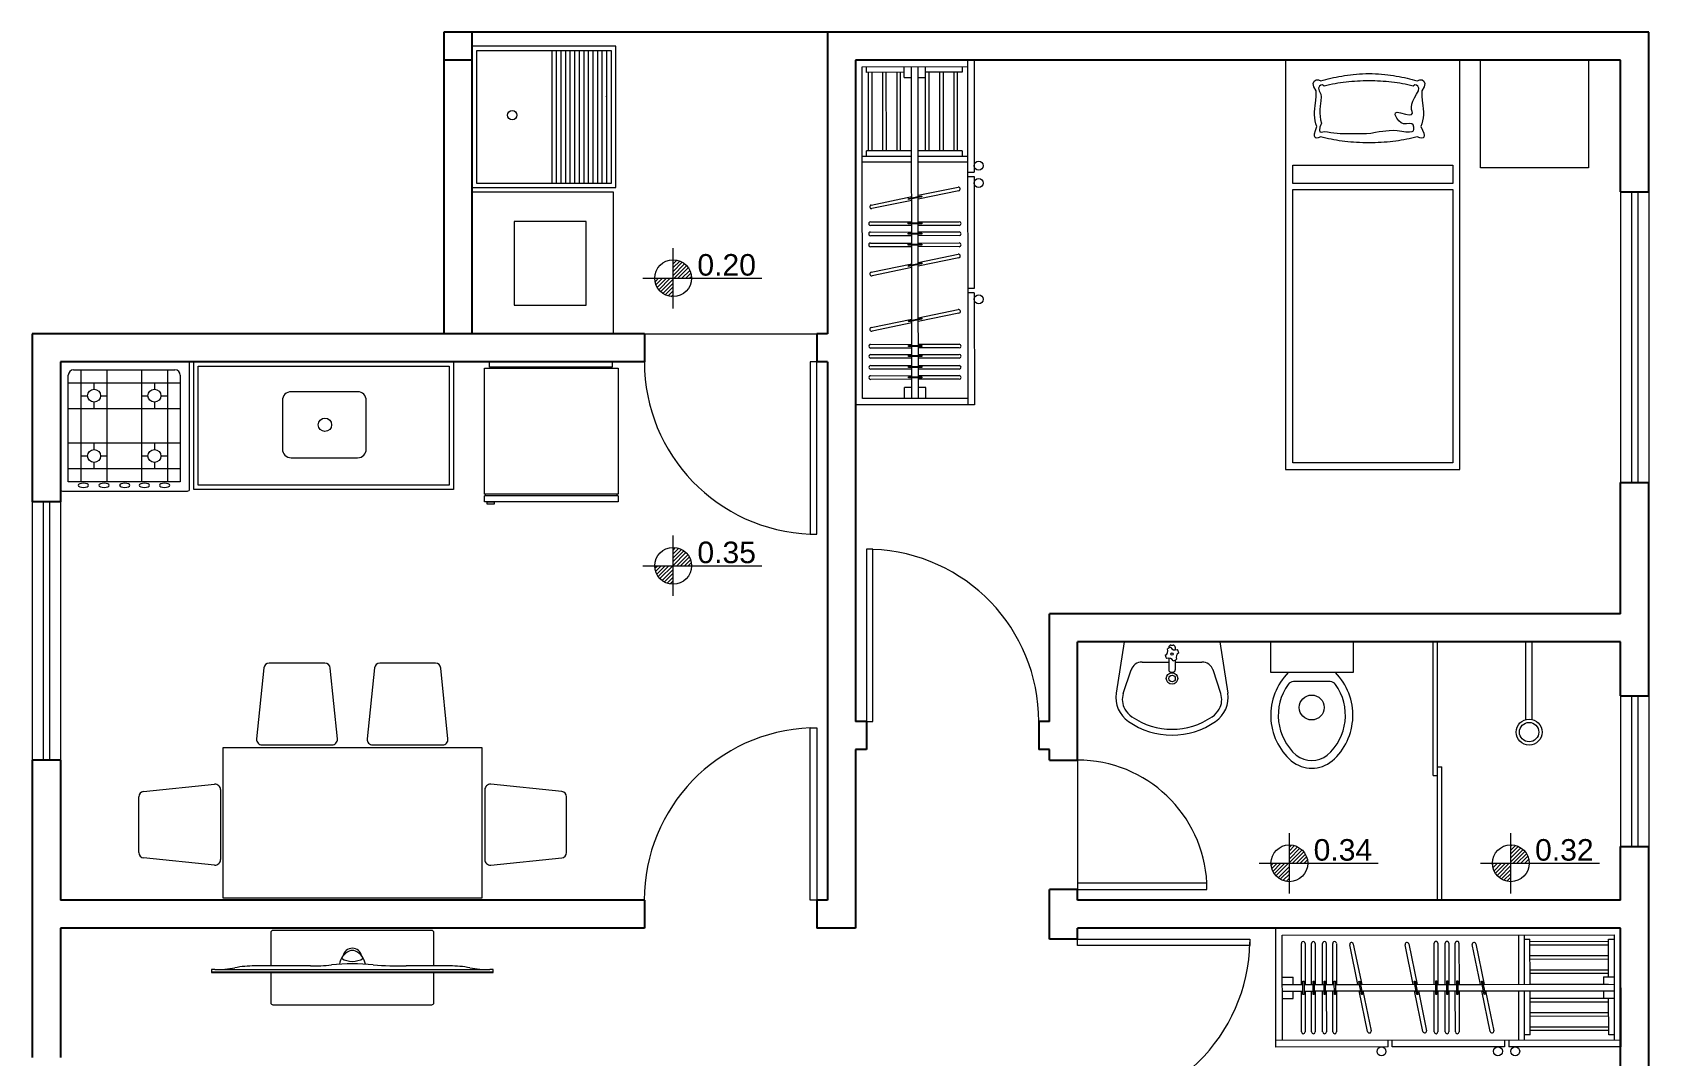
# Model space of a CAD drawing. Header units: centimetres. Extents: x -13202 to -12452, y 4339 to 5301.
# Drawn here: x -13202 to -12452, y 4826 to 5301 of the extents above; entities that cross this region are included whole.
import ezdxf
from ezdxf.enums import TextEntityAlignment as Align

# ---------------------------------------------------------------- set-up
doc = ezdxf.new("R2010")
doc.units = ezdxf.units.CM
for name, color, linetype, lineweight in [('Cotas', 7, 'Continuous', 9), ('Janela', 92, 'Continuous', 15), ('Objetos', 34, 'Continuous', 13), ('Paredes', 154, 'Continuous', 25), ('Piso', 253, 'Continuous', 9), ('Porta', 30, 'Continuous', 15), ('Símbolos', 1, 'Continuous', 13)]:
    doc.layers.add(name, color=color, linetype=linetype, lineweight=lineweight)
doc.styles.get("Standard").update_dxf_attribs({"font": 'arial.ttf'})

# ---------------------------------------------------------------- blocks, each defined once
blk = doc.blocks.new('pia_banheiro')
at = {"layer": 'Objetos'}
for p, q in [((-0.2224, 0), (-0.2586, -0.2386)), ((-0.2224, 0), (0.2224, 0)), ((0.2224, 0), (0.2586, -0.2386)), ((-0.015, -0.025), (-0.015, -0.0289)), ((-0.005, -0.015), (0.005, -0.015)), ((0.015, -0.025), (0.015, -0.0378)), ((-0.2263, -0.2395), (-0.1903, -0.1308)), ((-0.139, -0.0938), (-0.015, -0.0938)), ((-0.015, -0.0761), (-0.015, -0.1302)), ((-0.005, -0.1402), (0.005, -0.1402)), ((0.015, -0.085), (0.015, -0.1302)), ((0.015, -0.0938), (0.139, -0.0938)), ((0.2263, -0.2395), (0.1903, -0.1308))]:
    blk.add_line(p, q, dxfattribs=at)
for centre, radius in [((0, -0.057), 0.00545), ((0, -0.17), 0.0265), ((0, -0.17), 0.0152)]:
    blk.add_circle(centre, radius, dxfattribs=at)
for centre, radius, start, end in [((-0.0417, -0.0425), 0.0226, 297.46593, 24.24648), ((0, -0.057), 0.0318, 190.08583, 221.62658), ((0, -0.057), 0.0318, 100.08583, 131.62658), ((-0.005, -0.025), 0.01, 90, 180), ((0.0145, -0.0152), 0.0226, 207.46593, 294.24648), ((0.005, -0.025), 0.01, 0, 90), ((0.0417, -0.0715), 0.0226, 117.46593, 204.24648), ((0, -0.057), 0.0318, 10.08583, 41.62658), ((-0.139, -0.1478), 0.054, 90, 161.69005), ((-0.0145, -0.0987), 0.0226, 27.46593, 114.24648), ((-0.005, -0.1302), 0.01, 180, 270), ((0.005, -0.1302), 0.01, 270, 0), ((0, -0.057), 0.0318, 280.08583, 311.62658), ((0.139, -0.1478), 0.054, 18.30995, 90), ((-0.1252, -0.2589), 0.135, 171.35854, 235.18128), ((-0.1408, -0.2678), 0.09, 161.69005, 209.64782), ((0.1252, -0.2589), 0.135, 304.81872, 8.64146), ((0.1408, -0.2678), 0.09, 330.35218, 18.30995), ((-0.1252, -0.2589), 0.108, 209.64782, 235.18128), ((0, -0.0789), 0.3542, 235.18128, 304.81872), ((0, -0.0789), 0.3272, 235.18128, 304.81872), ((0.1252, -0.2589), 0.108, 304.81872, 330.35218)]:
    blk.add_arc(centre, radius, start, end, dxfattribs=at)
blk = doc.blocks.new('vaso_sanitário')
at = {"layer": 'Objetos'}
for p, q in [((-0.1915, -0.1429), (-0.1915, 0)), ((-0.1915, 0), (0.1915, 0)), ((0.1915, 0), (0.1915, -0.1429)), ((0.1915, -0.1429), (-0.1915, -0.1429))]:
    blk.add_line(p, q, dxfattribs=at)
at = {"layer": 'Objetos', "ltscale": 0.5}
blk.add_line((0.0847, -0.1849), (-0.0861, -0.1849), dxfattribs=at)
blk.add_circle((-0.0009, -0.3049), 0.0578, dxfattribs=at)
for centre, radius, start, end in [((0.0907, -0.3409), 0.2821, 135.41479, 228.63081), ((-0.0921, -0.3409), 0.2821, 311.36919, 44.58521), ((0.0907, -0.3409), 0.2471, 144.51024, 228.63081), ((-0.0861, -0.2149), 0.03, 90, 144.51024), ((-0.0921, -0.3409), 0.2471, 311.36919, 35.48976), ((0.0847, -0.2149), 0.03, 35.48976, 90), ((-0.0007, -0.4366), 0.15, 230.68274, 309.31726), ((-0.0007, -0.4364), 0.1151, 231.34866, 308.65134)]:
    blk.add_arc(centre, radius, start, end, dxfattribs=at)
blk = doc.blocks.new('chuverio')
at = {"layer": 'Objetos', "ltscale": 0.5}
for p, q in [((-0.015, -0.3611), (-0.015, 0)), ((0.015, -0.361), (0.015, 0))]:
    blk.add_line(p, q, dxfattribs=at)
at = {"layer": 'Objetos'}
blk.add_line((0.015, 0), (-0.015, 0), dxfattribs=at)
at = {"layer": 'Objetos', "ltscale": 0.5}
for radius in [0.06, 0.045]:
    blk.add_circle((0.0003, -0.4192), radius, dxfattribs=at)
blk = doc.blocks.new('tanque')
at = {"layer": 'Objetos'}
for p, q in [((0, 0.3282), (0, -0.3282)), ((0.6683, 0.3282), (0, 0.3282)), ((0.0212, 0.307), (0.0212, -0.307)), ((0.6471, 0.307), (0.0212, 0.307)), ((0.3715, -0.307), (0.3715, 0.307)), ((0.3927, -0.307), (0.3927, 0.307)), ((0.4139, -0.307), (0.4139, 0.307)), ((0.4351, -0.307), (0.4351, 0.307)), ((0.4563, -0.307), (0.4563, 0.307)), ((0.4775, -0.307), (0.4775, 0.307)), ((0.4987, -0.307), (0.4987, 0.307)), ((0.5199, -0.307), (0.5199, 0.307)), ((0.5411, -0.307), (0.5411, 0.307)), ((0.5623, -0.307), (0.5623, 0.307)), ((0.5835, -0.307), (0.5835, 0.307)), ((0.6047, -0.307), (0.6047, 0.307)), ((0.6259, -0.307), (0.6259, 0.307)), ((0.6471, -0.307), (0.6471, 0.307)), ((0.6683, -0.3282), (0.6683, 0.3282)), ((0.625, 0.0929), (0.625, 0.0965)), ((0, -0.3282), (0.6683, -0.3282)), ((0.0212, -0.307), (0.6471, -0.307))]:
    blk.add_line(p, q, dxfattribs=at)
blk.add_circle((0.1868, 0.0083), 0.0214, dxfattribs=at)
blk = doc.blocks.new('máquina_lavar')
at = {"layer": 'Objetos'}
for p, q in [((0, -0.3294), (0, 0.3294)), ((0, 0.3294), (0.6554, 0.3294)), ((0.6554, 0.3294), (0.6554, -0.3294)), ((0.1962, 0.1918), (0.1962, -0.196)), ((0.5301, 0.1918), (0.1962, 0.1918)), ((0.5301, -0.196), (0.5301, 0.1918)), ((0.1962, -0.196), (0.5301, -0.196)), ((0.6554, -0.3294), (0, -0.3294))]:
    blk.add_line(p, q, dxfattribs=at)
blk = doc.blocks.new('geladeira')
at = {"layer": 'Objetos'}
for p, q in [((-0.2839, -0.0251), (-0.2839, 0)), ((-0.2839, 0), (0.2839, 0)), ((0.2839, 0), (0.2839, -0.0251)), ((-0.3079, -0.6145), (-0.3079, -0.0296)), ((-0.3079, -0.0296), (0.3121, -0.0296)), ((0.2839, -0.0251), (-0.2839, -0.0251)), ((0.3121, -0.0296), (0.3121, -0.6145)), ((0.3121, -0.6145), (-0.3079, -0.6145)), ((-0.3079, -0.6496), (-0.3079, -0.622)), ((0.3121, -0.622), (-0.3079, -0.622)), ((0.3121, -0.6496), (-0.3079, -0.6496)), ((-0.3034, -0.622), (-0.3034, -0.6145)), ((-0.2975, -0.6518), (-0.2975, -0.6598)), ((-0.2617, -0.6518), (-0.2975, -0.6518)), ((-0.2975, -0.6598), (-0.2617, -0.6598)), ((-0.2617, -0.6598), (-0.2617, -0.6518)), ((0.3075, -0.622), (0.3075, -0.6145)), ((0.3121, -0.622), (0.3121, -0.6496))]:
    blk.add_line(p, q, dxfattribs=at)
blk = doc.blocks.new('mesa_cozinha')
at = {"layer": 'Objetos'}
for p, q in [((-0.4105, 1.0687), (-0.4442, 0.7393)), ((-0.1275, 1.0911), (-0.3856, 1.0913)), ((-0.0695, 0.739), (-0.1026, 1.0684)), ((0.1025, 1.0687), (0.0688, 0.7393)), ((0.3855, 1.0911), (0.1274, 1.0913)), ((0.4436, 0.739), (0.4104, 1.0684)), ((-0.6, 0), (-0.6, 0.7)), ((-0.6, 0.7), (0.6, 0.7)), ((-0.4194, 0.7119), (-0.0944, 0.7116)), ((0.0937, 0.7119), (0.4186, 0.7116)), ((0.6, 0.7), (0.6, 0)), ((-0.9688, 0.4947), (-0.6394, 0.5285)), ((0.9718, 0.4947), (0.6423, 0.5285)), ((-0.9912, 0.2117), (-0.9914, 0.4698)), ((-0.612, 0.5036), (-0.6117, 0.1786)), ((0.6149, 0.5036), (0.6146, 0.1786)), ((0.9941, 0.2117), (0.9943, 0.4698)), ((-0.6391, 0.1537), (-0.9685, 0.1868)), ((0.642, 0.1537), (0.9715, 0.1868)), ((0.6, 0), (-0.6, 0))]:
    blk.add_line(p, q, dxfattribs=at)
for centre, start, end in [((-0.3856, 1.0663), 89.95, 174.48405), ((-0.1275, 1.0661), 5.41595, 89.95), ((0.1274, 1.0663), 89.95, 174.48405), ((0.3855, 1.0661), 5.41595, 89.95), ((-0.4193, 0.7369), 174.48405, 269.95), ((-0.0944, 0.7366), 269.95, 5.41595), ((0.0937, 0.7369), 174.48405, 269.95), ((0.4187, 0.7366), 269.95, 5.41595), ((-0.637, 0.5036), 0.05, 95.51595), ((0.6399, 0.5036), 84.48405, 179.95), ((-0.9664, 0.4698), 95.51595, 180.05), ((0.9693, 0.4698), 359.95, 84.48405), ((-0.9662, 0.2117), 180.05, 264.58405), ((-0.6367, 0.1786), 264.58405, 0.05), ((0.6396, 0.1786), 179.95, 275.41595), ((0.9691, 0.2117), 275.41595, 359.95)]:
    blk.add_arc(centre, 0.025, start, end, dxfattribs=at)
blk = doc.blocks.new('fogão')
at = {"layer": 'Objetos'}
for p, q in [((0.29, 0), (-0.29, 0)), ((-0.3, -0.01), (-0.3, -0.59)), ((-0.2633, -0.5572), (-0.2633, -0.0622)), ((-0.2383, -0.0372), (0.2317, -0.0372)), ((-0.2033, -0.5572), (-0.2033, -0.0372)), ((-0.0833, -0.5572), (-0.0833, -0.0372)), ((0.0767, -0.0372), (0.0767, -0.5572)), ((0.1967, -0.0372), (0.1967, -0.5572)), ((0.2567, -0.0622), (0.2567, -0.5572)), ((0.3, -0.59), (0.3, -0.01)), ((-0.2633, -0.0972), (0.2567, -0.0972)), ((-0.1433, -0.1272), (-0.1433, -0.0972)), ((0.1367, -0.0972), (0.1367, -0.1272)), ((-0.2633, -0.2172), (0.2567, -0.2172)), ((-0.2033, -0.1572), (-0.1733, -0.1572)), ((-0.1433, -0.2172), (-0.1433, -0.1872)), ((-0.1133, -0.1572), (-0.0833, -0.1572)), ((0.0767, -0.1572), (0.1067, -0.1572)), ((0.1367, -0.1872), (0.1367, -0.2172)), ((0.1667, -0.1572), (0.1967, -0.1572)), ((0.2567, -0.3772), (-0.2633, -0.3772)), ((-0.1733, -0.4372), (-0.2033, -0.4372)), ((-0.1433, -0.4072), (-0.1433, -0.3772)), ((-0.0833, -0.4372), (-0.1133, -0.4372)), ((0.1067, -0.4372), (0.0767, -0.4372)), ((0.1367, -0.3772), (0.1367, -0.4072)), ((0.1967, -0.4372), (0.1667, -0.4372)), ((0.2567, -0.4972), (-0.2633, -0.4972)), ((-0.1433, -0.4972), (-0.1433, -0.4672)), ((0.1367, -0.4672), (0.1367, -0.4972)), ((-0.29, -0.6), (0.29, -0.6)), ((0.2567, -0.5572), (-0.2633, -0.5572))]:
    blk.add_line(p, q, dxfattribs=at)
for centre in [(-0.1433, -0.1572), (0.1367, -0.1572), (-0.1433, -0.4372), (0.1367, -0.4372)]:
    blk.add_circle(centre, 0.03, dxfattribs=at)
for centre, radius, start, end in [((-0.29, -0.01), 0.01, 90, 180), ((0.29, -0.01), 0.01, 0, 90), ((-0.2383, -0.0622), 0.025, 90, 180), ((0.2317, -0.0622), 0.025, 0, 90), ((-0.29, -0.59), 0.01, 180, 270), ((0.29, -0.59), 0.01, 270, 0)]:
    blk.add_arc(centre, radius, start, end, dxfattribs=at)
at = {"layer": 'Objetos', "extrusion": (0, 0, -1)}
for centre in [(-0.193, -0.5731), (-0.097, -0.5731), (-0.001, -0.5731), (0.0902, -0.5731), (0.1839, -0.5731)]:
    blk.add_ellipse(centre, major_axis=(-0.024, 0), ratio=0.400522, dxfattribs=at)
blk = doc.blocks.new('pia_cozinha')
at = {"layer": 'Objetos'}
for p, q in [((-0.6024, -0.593), (-0.6024, 0)), ((-0.6024, 0), (0.6024, 0)), ((0.6024, 0), (0.6024, -0.593)), ((-0.5824, -0.573), (-0.5824, -0.0202)), ((-0.5824, -0.0202), (0.5824, -0.0202)), ((0.5824, -0.0202), (0.5824, -0.573)), ((0.1572, -0.1391), (-0.1517, -0.1391)), ((-0.1917, -0.1791), (-0.1917, -0.4055)), ((0.1972, -0.4055), (0.1972, -0.1791)), ((-0.1517, -0.4455), (0.1572, -0.4455)), ((0.6024, -0.593), (-0.6024, -0.593)), ((0.5824, -0.573), (-0.5824, -0.573))]:
    blk.add_line(p, q, dxfattribs=at)
blk.add_circle((0.0055, -0.2923), 0.031, dxfattribs=at)
for centre, start, end in [((-0.1517, -0.1791), 90, 180), ((0.1572, -0.1791), 0, 90), ((-0.1517, -0.4055), 180, 270), ((0.1572, -0.4055), 270, 0)]:
    blk.add_arc(centre, 0.04, start, end, dxfattribs=at)
blk = doc.blocks.new('cama_solteiro')
at = {"layer": 'Objetos'}
for p, q in [((0.4045, 0), (-0.4045, 0)), ((-0.4045, 0), (-0.4045, -1.9)), ((0.4045, -1.9), (0.4045, 0)), ((0.5007, 0), (1.0007, 0)), ((0.5007, -0.5), (0.5007, 0)), ((1.0007, 0), (1.0007, -0.5)), ((-0.157, -0.0755), (-0.144, -0.0733)), ((-0.144, -0.0733), (-0.1309, -0.0712)), ((-0.1309, -0.0712), (-0.1175, -0.0693)), ((-0.1175, -0.0693), (-0.1039, -0.0676)), ((-0.1039, -0.0676), (-0.0901, -0.066)), ((-0.0901, -0.066), (-0.076, -0.0646)), ((-0.076, -0.0646), (-0.0617, -0.0633)), ((-0.0617, -0.0633), (-0.0472, -0.0623)), ((-0.0472, -0.0623), (-0.0324, -0.0613)), ((-0.0324, -0.0613), (-0.0174, -0.0606)), ((-0.0174, -0.0606), (-0.0024, -0.0613)), ((-0.0024, -0.0613), (0.0125, -0.0623)), ((0.0125, -0.0623), (0.0271, -0.0633)), ((0.0271, -0.0633), (0.0414, -0.0646)), ((0.0414, -0.0646), (0.0556, -0.066)), ((0.0556, -0.066), (0.0694, -0.0676)), ((0.0694, -0.0676), (0.083, -0.0693)), ((0.083, -0.0693), (0.0964, -0.0712)), ((0.0964, -0.0712), (0.1095, -0.0733)), ((0.1095, -0.0733), (0.1224, -0.0755)), ((-0.2764, -0.1075), (-0.2711, -0.0962)), ((-0.2736, -0.1225), (-0.2764, -0.1075)), ((-0.263, -0.1412), (-0.2736, -0.1225)), ((-0.2711, -0.0962), (-0.2618, -0.0902)), ((-0.2619, -0.1518), (-0.263, -0.1412)), ((-0.2618, -0.0902), (-0.2517, -0.0899)), ((-0.2517, -0.0899), (-0.2411, -0.0956)), ((-0.2474, -0.12), (-0.2512, -0.1295)), ((-0.2512, -0.1295), (-0.249, -0.142)), ((-0.249, -0.142), (-0.2411, -0.1574)), ((-0.2403, -0.1148), (-0.2474, -0.12)), ((-0.2411, -0.0956), (-0.2298, -0.0923)), ((-0.2328, -0.1145), (-0.2403, -0.1148)), ((-0.2249, -0.1193), (-0.2328, -0.1145)), ((-0.2298, -0.0923), (-0.2182, -0.0891)), ((-0.2124, -0.1164), (-0.2249, -0.1193)), ((-0.2182, -0.0891), (-0.2064, -0.086)), ((-0.1999, -0.1136), (-0.2124, -0.1164)), ((-0.2064, -0.086), (-0.1944, -0.0832)), ((-0.1874, -0.1111), (-0.1999, -0.1136)), ((-0.1944, -0.0832), (-0.1821, -0.0805)), ((-0.1747, -0.1088), (-0.1874, -0.1111)), ((-0.1821, -0.0805), (-0.1696, -0.0779)), ((-0.162, -0.1066), (-0.1747, -0.1088)), ((-0.1696, -0.0779), (-0.157, -0.0755)), ((-0.1493, -0.1047), (-0.162, -0.1066)), ((-0.1364, -0.1029), (-0.1493, -0.1047)), ((-0.1235, -0.1014), (-0.1364, -0.1029)), ((-0.1105, -0.1), (-0.1235, -0.1014)), ((-0.0975, -0.0988), (-0.1105, -0.1)), ((-0.0843, -0.0978), (-0.0975, -0.0988)), ((-0.0711, -0.097), (-0.0843, -0.0978)), ((-0.0578, -0.0964), (-0.0711, -0.097)), ((-0.0445, -0.0959), (-0.0578, -0.0964)), ((-0.031, -0.0957), (-0.0445, -0.0959)), ((-0.0174, -0.0956), (-0.031, -0.0957)), ((-0.004, -0.0957), (-0.0174, -0.0956)), ((0.0093, -0.0959), (-0.004, -0.0957)), ((0.0226, -0.0964), (0.0093, -0.0959)), ((0.0357, -0.097), (0.0226, -0.0964)), ((0.0488, -0.0978), (0.0357, -0.097)), ((0.0618, -0.0988), (0.0488, -0.0978)), ((0.0748, -0.1), (0.0618, -0.0988)), ((0.0876, -0.1014), (0.0748, -0.1)), ((0.1004, -0.1029), (0.0876, -0.1014)), ((0.113, -0.1047), (0.1004, -0.1029)), ((0.1256, -0.1066), (0.113, -0.1047)), ((0.1224, -0.0755), (0.135, -0.0779)), ((0.1382, -0.1088), (0.1256, -0.1066)), ((0.135, -0.0779), (0.1474, -0.0805)), ((0.1506, -0.1111), (0.1382, -0.1088)), ((0.1474, -0.0805), (0.1595, -0.0832)), ((0.163, -0.1136), (0.1506, -0.1111)), ((0.1595, -0.0832), (0.1714, -0.086)), ((0.1753, -0.1164), (0.163, -0.1136)), ((0.1714, -0.086), (0.1831, -0.0891)), ((0.1875, -0.1193), (0.1753, -0.1164)), ((0.1831, -0.0891), (0.1945, -0.0923)), ((0.1955, -0.1145), (0.1875, -0.1193)), ((0.1945, -0.0923), (0.2056, -0.0956)), ((0.2032, -0.1148), (0.1955, -0.1145)), ((0.21, -0.12), (0.2032, -0.1148)), ((0.2037, -0.1574), (0.2119, -0.142)), ((0.2056, -0.0956), (0.218, -0.0899)), ((0.2139, -0.1295), (0.21, -0.12)), ((0.2119, -0.142), (0.2139, -0.1295)), ((0.218, -0.0899), (0.2288, -0.0902)), ((0.2275, -0.1412), (0.2271, -0.1518)), ((0.2385, -0.1225), (0.2275, -0.1412)), ((0.2288, -0.0902), (0.2375, -0.0962)), ((0.2375, -0.0962), (0.2418, -0.1075)), ((0.2418, -0.1075), (0.2385, -0.1225)), ((-0.2702, -0.2393), (-0.2693, -0.2248)), ((-0.2693, -0.2248), (-0.2674, -0.2099)), ((-0.2674, -0.2099), (-0.2642, -0.186)), ((-0.2642, -0.186), (-0.2624, -0.1667)), ((-0.2624, -0.1667), (-0.2619, -0.1518)), ((-0.2436, -0.2124), (-0.2455, -0.2291)), ((-0.2405, -0.1876), (-0.2436, -0.2124)), ((-0.2411, -0.1574), (-0.2397, -0.1693)), ((-0.2397, -0.1693), (-0.2405, -0.1876)), ((0.1798, -0.2168), (0.1821, -0.2042)), ((0.1799, -0.2279), (0.1798, -0.2168)), ((0.1821, -0.2042), (0.1868, -0.1901)), ((0.1868, -0.1901), (0.194, -0.1745)), ((0.194, -0.1745), (0.2037, -0.1574)), ((0.2271, -0.1518), (0.2279, -0.1667)), ((0.2279, -0.1667), (0.2299, -0.186)), ((0.2299, -0.186), (0.2331, -0.2099)), ((0.2331, -0.2099), (0.2347, -0.2248)), ((0.2347, -0.2248), (0.2354, -0.2393)), ((-0.2701, -0.2536), (-0.2702, -0.2393)), ((-0.2689, -0.2676), (-0.2701, -0.2536)), ((-0.2668, -0.2813), (-0.2689, -0.2676)), ((-0.2635, -0.2948), (-0.2668, -0.2813)), ((-0.2592, -0.308), (-0.2635, -0.2948)), ((-0.2455, -0.2291), (-0.2458, -0.2453)), ((-0.2458, -0.2453), (-0.2446, -0.261)), ((-0.2374, -0.2912), (-0.245, -0.3104)), ((-0.2446, -0.261), (-0.2418, -0.2763)), ((-0.2418, -0.2763), (-0.2374, -0.2912)), ((0.1046, -0.2537), (0.1052, -0.2445)), ((0.1113, -0.2687), (0.1046, -0.2537)), ((0.1052, -0.2445), (0.1133, -0.2411)), ((0.1206, -0.281), (0.1113, -0.2687)), ((0.1133, -0.2411), (0.1288, -0.2437)), ((0.1313, -0.2897), (0.1206, -0.281)), ((0.1288, -0.2437), (0.1519, -0.25)), ((0.1435, -0.2945), (0.1313, -0.2897)), ((0.1572, -0.2956), (0.1435, -0.2945)), ((0.1519, -0.25), (0.1689, -0.2524)), ((0.1725, -0.293), (0.1572, -0.2956)), ((0.1689, -0.2524), (0.1797, -0.2511)), ((0.1821, -0.2942), (0.1725, -0.293)), ((0.1797, -0.2511), (0.1842, -0.2461)), ((0.1825, -0.2374), (0.1799, -0.2279)), ((0.1883, -0.3002), (0.1821, -0.2942)), ((0.1842, -0.2461), (0.1825, -0.2374)), ((0.228, -0.2948), (0.2237, -0.308)), ((0.2314, -0.2813), (0.228, -0.2948)), ((0.2337, -0.2676), (0.2314, -0.2813)), ((0.235, -0.2536), (0.2337, -0.2676)), ((0.2354, -0.2393), (0.235, -0.2536)), ((-0.2703, -0.3516), (-0.2697, -0.3409)), ((-0.2677, -0.3583), (-0.2703, -0.3516)), ((-0.2697, -0.3409), (-0.266, -0.3264)), ((-0.262, -0.3612), (-0.2677, -0.3583)), ((-0.266, -0.3264), (-0.2592, -0.308)), ((-0.2532, -0.3603), (-0.262, -0.3612)), ((-0.2592, -0.308), (-0.2592, -0.308)), ((-0.2411, -0.3555), (-0.2532, -0.3603)), ((-0.245, -0.3104), (-0.2476, -0.3238)), ((-0.2476, -0.3238), (-0.2452, -0.3315)), ((-0.2452, -0.3315), (-0.2376, -0.3335)), ((-0.2294, -0.3586), (-0.2411, -0.3555)), ((-0.2376, -0.3335), (-0.2249, -0.3299)), ((-0.2174, -0.3615), (-0.2294, -0.3586)), ((-0.2249, -0.3299), (-0.2097, -0.3328)), ((-0.2053, -0.3643), (-0.2174, -0.3615)), ((-0.2097, -0.3328), (-0.1947, -0.3351)), ((-0.193, -0.3668), (-0.2053, -0.3643)), ((-0.1947, -0.3351), (-0.1799, -0.337)), ((-0.1806, -0.3692), (-0.193, -0.3668)), ((-0.1679, -0.3714), (-0.1806, -0.3692)), ((-0.1799, -0.337), (-0.1653, -0.3384)), ((-0.1551, -0.3734), (-0.1679, -0.3714)), ((-0.1653, -0.3384), (-0.1509, -0.3394)), ((-0.1422, -0.3752), (-0.1551, -0.3734)), ((-0.1509, -0.3394), (-0.1368, -0.3399)), ((-0.1368, -0.3399), (-0.1226, -0.3401)), ((-0.1226, -0.3401), (-0.108, -0.3403)), ((-0.108, -0.3403), (-0.0932, -0.3404)), ((-0.0932, -0.3404), (-0.0781, -0.3405)), ((-0.0781, -0.3405), (-0.0626, -0.3405)), ((-0.0626, -0.3405), (-0.0468, -0.3405)), ((-0.0468, -0.3405), (-0.0289, -0.3399)), ((-0.0289, -0.3399), (-0.0089, -0.3378)), ((-0.0089, -0.3378), (0.0132, -0.3343)), ((0.0132, -0.3343), (0.0301, -0.3313)), ((0.0301, -0.3313), (0.0463, -0.329)), ((0.0463, -0.329), (0.0615, -0.3273)), ((0.0615, -0.3273), (0.0756, -0.3261)), ((0.0756, -0.3261), (0.0942, -0.3247)), ((0.0942, -0.3247), (0.1137, -0.3255)), ((0.1197, -0.3734), (0.1067, -0.3752)), ((0.1137, -0.3255), (0.1344, -0.3286)), ((0.1324, -0.3714), (0.1197, -0.3734)), ((0.1451, -0.3692), (0.1324, -0.3714)), ((0.1344, -0.3286), (0.1536, -0.3317)), ((0.1575, -0.3668), (0.1451, -0.3692)), ((0.1536, -0.3317), (0.17, -0.3322)), ((0.1698, -0.3643), (0.1575, -0.3668)), ((0.1819, -0.3615), (0.1698, -0.3643)), ((0.17, -0.3322), (0.1837, -0.3299)), ((0.1938, -0.3586), (0.1819, -0.3615)), ((0.1837, -0.3299), (0.1886, -0.3278)), ((0.1912, -0.3105), (0.1883, -0.3002)), ((0.1886, -0.3278), (0.191, -0.3214)), ((0.191, -0.3214), (0.1912, -0.3105)), ((0.2056, -0.3555), (0.1938, -0.3586)), ((0.218, -0.3603), (0.2056, -0.3555)), ((0.2274, -0.3621), (0.218, -0.3603)), ((0.2237, -0.308), (0.2315, -0.3247)), ((0.234, -0.3607), (0.2274, -0.3621)), ((0.2315, -0.3247), (0.2364, -0.3384)), ((0.2376, -0.3564), (0.234, -0.3607)), ((0.2364, -0.3384), (0.2384, -0.3489)), ((0.2384, -0.3489), (0.2376, -0.3564)), ((-0.129, -0.3768), (-0.1422, -0.3752)), ((-0.1157, -0.3783), (-0.129, -0.3768)), ((-0.1022, -0.3795), (-0.1157, -0.3783)), ((-0.0885, -0.3806), (-0.1022, -0.3795)), ((-0.0747, -0.3814), (-0.0885, -0.3806)), ((-0.0606, -0.3821), (-0.0747, -0.3814)), ((-0.0464, -0.3826), (-0.0606, -0.3821)), ((-0.032, -0.3829), (-0.0464, -0.3826)), ((-0.0174, -0.383), (-0.032, -0.3829)), ((-0.003, -0.3829), (-0.0174, -0.383)), ((0.0113, -0.3826), (-0.003, -0.3829)), ((0.0255, -0.3821), (0.0113, -0.3826)), ((0.0394, -0.3814), (0.0255, -0.3821)), ((0.0532, -0.3806), (0.0394, -0.3814)), ((0.0668, -0.3795), (0.0532, -0.3806)), ((0.0803, -0.3783), (0.0668, -0.3795)), ((0.0936, -0.3768), (0.0803, -0.3783)), ((0.1067, -0.3752), (0.0936, -0.3768)), ((-0.3714, -0.4873), (0.3714, -0.4873)), ((-0.3714, -0.5717), (-0.3714, -0.4873)), ((0.3714, -0.4873), (0.3714, -0.5717)), ((1.0007, -0.5), (0.5007, -0.5)), ((0.3714, -0.5717), (-0.3714, -0.5717)), ((-0.3714, -0.6004), (0.3714, -0.6004)), ((-0.3714, -1.8694), (-0.3714, -0.6004)), ((0.3714, -0.6004), (0.3714, -1.8694)), ((0.3714, -1.8694), (-0.3714, -1.8694)), ((-0.4045, -1.9), (0.4045, -1.9))]:
    blk.add_line(p, q, dxfattribs=at)
blk = doc.blocks.new('guarda_roupa')
at = {"layer": 'Objetos'}
for p, q in [((-0.8005, 0.5493), (-0.2805, 0.5498)), ((-0.8, -0.0007), (-0.8005, 0.5493)), ((-0.2805, 0.5198), (-0.2805, 0.5498)), ((-0.2605, 0.5498), (0.2595, 0.5502)), ((-0.2605, 0.5198), (-0.2605, 0.5498)), ((0.2595, 0.5502), (0.2595, 0.5202)), ((0.2795, 0.5502), (0.7995, 0.5507)), ((0.2795, 0.5502), (0.2795, 0.5202)), ((0.7995, 0.5507), (0.8, 0.0007)), ((-0.8005, 0.5193), (0.7995, 0.5207)), ((-0.77, 0.0293), (-0.7705, 0.5193)), ((-0.7704, 0.4937), (-0.7445, 0.4937)), ((-0.7445, 0.4937), (-0.7443, 0.3243)), ((-0.3796, 0.4729), (-0.7445, 0.4726)), ((-0.3796, 0.4568), (-0.7444, 0.4565)), ((-0.3796, 0.494), (-0.3537, 0.4941)), ((-0.3796, 0.494), (-0.3795, 0.2897)), ((-0.3537, 0.5197), (-0.3535, 0.2897)), ((-0.3277, 0.5197), (-0.3275, 0.2897)), ((-0.1731, 0.2898), (-0.2112, 0.4748)), ((-0.1945, 0.4782), (-0.1556, 0.2899)), ((-0.0501, 0.29), (-0.0502, 0.4801)), ((-0.0331, 0.4801), (-0.0329, 0.29)), ((-0.003, 0.29), (-0.0031, 0.4801)), ((0.014, 0.4802), (0.0142, 0.29)), ((0.0483, 0.29), (0.0481, 0.4802)), ((0.0652, 0.4802), (0.0654, 0.2901)), ((0.1386, 0.2901), (0.1005, 0.4751)), ((0.1173, 0.4785), (0.1561, 0.2901)), ((0.3956, 0.2903), (0.3574, 0.4753)), ((0.3742, 0.4787), (0.413, 0.2904)), ((0.5186, 0.2905), (0.5184, 0.4806)), ((0.5356, 0.4806), (0.5357, 0.2905)), ((0.5657, 0.2905), (0.5656, 0.4806)), ((0.5827, 0.4807), (0.5828, 0.2905)), ((0.617, 0.2905), (0.6168, 0.4807)), ((0.6339, 0.4807), (0.6341, 0.2906)), ((0.6641, 0.2906), (0.6639, 0.4807)), ((0.681, 0.4807), (0.6812, 0.2906)), ((0.7695, 0.5207), (0.77, 0.0307)), ((-0.3796, 0.4068), (-0.7444, 0.4065)), ((-0.3795, 0.3907), (-0.7444, 0.3903)), ((-0.7203, 0.3244), (-0.7703, 0.3243)), ((-0.3795, 0.3407), (-0.7443, 0.3403)), ((-0.3795, 0.3245), (-0.7443, 0.3242)), ((-0.7203, 0.2894), (-0.7203, 0.3244)), ((-0.1713, 0.3058), (-0.1665, 0.3068)), ((-0.1587, 0.2442), (-0.1713, 0.3058)), ((-0.1665, 0.3068), (-0.1538, 0.2452)), ((-0.0451, 0.2437), (-0.0451, 0.3065)), ((-0.0451, 0.3065), (-0.0402, 0.3065)), ((-0.0402, 0.3065), (-0.0401, 0.2437)), ((0.002, 0.3066), (0.007, 0.3066)), ((0.002, 0.2437), (0.002, 0.3066)), ((0.007, 0.3066), (0.007, 0.2437)), ((0.0532, 0.3066), (0.0582, 0.3066)), ((0.0533, 0.2438), (0.0532, 0.3066)), ((0.0582, 0.3066), (0.0582, 0.2438)), ((0.1404, 0.3061), (0.1453, 0.3071)), ((0.1531, 0.2445), (0.1404, 0.3061)), ((0.1453, 0.3071), (0.158, 0.2455)), ((0.3973, 0.3063), (0.4022, 0.3073)), ((0.41, 0.2447), (0.3973, 0.3063)), ((0.4022, 0.3073), (0.4149, 0.2457)), ((0.5236, 0.307), (0.5285, 0.307)), ((0.5236, 0.2442), (0.5236, 0.307)), ((0.5285, 0.307), (0.5286, 0.2442)), ((0.5707, 0.2442), (0.5707, 0.3071)), ((0.5707, 0.3071), (0.5756, 0.3071)), ((0.5756, 0.3071), (0.5757, 0.2442)), ((0.622, 0.2443), (0.6219, 0.3071)), ((0.6219, 0.3071), (0.6269, 0.3071)), ((0.6269, 0.3071), (0.6269, 0.2443)), ((0.669, 0.3072), (0.674, 0.3072)), ((0.6691, 0.2443), (0.669, 0.3072)), ((0.674, 0.3072), (0.674, 0.2443)), ((0.7697, 0.3257), (0.7197, 0.3256)), ((0.7197, 0.3256), (0.7197, 0.2906)), ((0.4006, 0.2904), (-0.7703, 0.2893)), ((0.4068, 0.2604), (-0.7702, 0.2593)), ((-0.3794, 0.2584), (-0.7443, 0.2581)), ((-0.7202, 0.2244), (-0.7202, 0.2594)), ((-0.3794, 0.2597), (-0.3792, 0.0495)), ((-0.3535, 0.2597), (-0.3533, 0.0297)), ((-0.3275, 0.2597), (-0.3273, 0.0297)), ((-0.1282, 0.0718), (-0.167, 0.2599)), ((-0.0451, 0.29), (-0.163, 0.2899)), ((-0.1538, 0.2452), (-0.1587, 0.2442)), ((-0.0451, 0.26), (-0.1568, 0.2599)), ((-0.1495, 0.2599), (-0.1114, 0.0753)), ((-0.0499, 0.0687), (-0.0501, 0.26)), ((-0.0401, 0.2437), (-0.0451, 0.2437)), ((0.002, 0.29), (-0.0401, 0.29)), ((0.002, 0.26), (-0.0401, 0.26)), ((-0.0329, 0.26), (-0.0328, 0.0687)), ((-0.0028, 0.0687), (-0.0029, 0.26)), ((0.007, 0.2437), (0.002, 0.2437)), ((0.0532, 0.29), (0.007, 0.29)), ((0.0533, 0.26), (0.007, 0.26)), ((0.0142, 0.26), (0.0144, 0.0687)), ((0.0485, 0.0688), (0.0483, 0.26)), ((0.0582, 0.2438), (0.0533, 0.2438)), ((0.0654, 0.2601), (0.0656, 0.0688)), ((0.1836, 0.0721), (0.1448, 0.2601)), ((0.158, 0.2455), (0.1531, 0.2445)), ((0.1623, 0.2601), (0.2003, 0.0755)), ((0.4405, 0.0723), (0.4017, 0.2604)), ((0.5236, 0.2905), (0.4057, 0.2904)), ((0.4149, 0.2457), (0.41, 0.2447)), ((0.5236, 0.2605), (0.4119, 0.2604)), ((0.4192, 0.2604), (0.4573, 0.0758)), ((0.5188, 0.0692), (0.5186, 0.2605)), ((0.5286, 0.2442), (0.5236, 0.2442)), ((0.5707, 0.2905), (0.5285, 0.2905)), ((0.5707, 0.2605), (0.5286, 0.2605)), ((0.5358, 0.2605), (0.5359, 0.0692)), ((0.5659, 0.0692), (0.5657, 0.2605)), ((0.5757, 0.2442), (0.5707, 0.2442)), ((0.6219, 0.2905), (0.5757, 0.2905)), ((0.622, 0.2605), (0.5757, 0.2605)), ((0.5829, 0.2605), (0.583, 0.0692)), ((0.6172, 0.0693), (0.617, 0.2605)), ((0.6269, 0.2443), (0.622, 0.2443)), ((0.669, 0.2906), (0.6269, 0.2906)), ((0.6691, 0.2606), (0.6269, 0.2606)), ((0.6341, 0.2606), (0.6343, 0.0693)), ((0.6643, 0.0693), (0.6641, 0.2606)), ((0.674, 0.2443), (0.6691, 0.2443)), ((0.7697, 0.2907), (0.674, 0.2906)), ((0.7698, 0.2607), (0.674, 0.2606)), ((0.6812, 0.2606), (0.6814, 0.0693)), ((0.7198, 0.2606), (0.7198, 0.2256)), ((0.7698, 0.2257), (0.7198, 0.2256)), ((-0.7202, 0.2244), (-0.7702, 0.2243)), ((-0.7442, 0.2243), (-0.7441, 0.0492)), ((-0.3794, 0.2084), (-0.7442, 0.2081)), ((-0.3794, 0.1922), (-0.7442, 0.1919)), ((-0.3793, 0.1422), (-0.7442, 0.1419)), ((-0.3793, 0.1261), (-0.7442, 0.1258)), ((-0.3793, 0.0761), (-0.7441, 0.0758)), ((0.8, 0.0007), (-0.8, -0.0007)), ((-0.7441, 0.0492), (-0.77, 0.0492)), ((0.77, 0.0307), (-0.77, 0.0293)), ((-0.3793, 0.06), (-0.7441, 0.0596)), ((-0.3533, 0.0496), (-0.3792, 0.0495))]:
    blk.add_line(p, q, dxfattribs=at)
for centre in [(-0.3107, 0.5705), (-0.2303, 0.5706), (0.3097, 0.571)]:
    blk.add_circle(centre, 0.0208, dxfattribs=at)
for centre, start, end in [((-0.2029, 0.4765), 11.64524, 191.64524), ((-0.0417, 0.4801), 0.05048, 180.05048), ((0.0054, 0.4802), 0.05048, 180.05048), ((0.0567, 0.4802), 0.05048, 180.05048), ((0.1089, 0.4768), 11.64524, 191.64524), ((0.3658, 0.477), 11.64524, 191.64524), ((0.527, 0.4806), 0.05048, 180.05048), ((0.5741, 0.4807), 0.05048, 180.05048), ((0.6254, 0.4807), 0.05048, 180.05048), ((0.6725, 0.4807), 0.05048, 180.05048), ((-0.1198, 0.0735), 191.64524, 11.64524), ((0.1919, 0.0738), 191.64524, 11.64524), ((0.4489, 0.074), 191.64524, 11.64524), ((-0.0413, 0.0687), 180.05048, 0.05048), ((0.0058, 0.0687), 180.05048, 0.05048), ((0.057, 0.0688), 180.05048, 0.05048), ((0.5274, 0.0692), 180.05048, 0.05048), ((0.5745, 0.0692), 180.05048, 0.05048), ((0.6257, 0.0693), 180.05048, 0.05048), ((0.6728, 0.0693), 180.05048, 0.05048)]:
    blk.add_arc(centre, 0.00856, start, end, dxfattribs=at)
blk = doc.blocks.new('tv_lcd')
at = {"layer": 'Objetos'}
for p, q in [((0.1952, 0.653), (0.182, 0.653)), ((0.182, 0.653), (0.182, 0.6374)), ((0.182, -0.6374), (0.182, 0.6374)), ((0.1916, -0.653), (0.1916, 0.653)), ((0.1952, 0.3786), (0.1952, 0.653)), ((0.1648, 0.4531), (0.1648, 0.3786)), ((0.1648, 0.3786), (0.01, 0.3786)), ((0.1648, 0.3786), (0.1648, 0.2497)), ((0.1952, -0.3786), (0.1952, 0.3786)), ((0.335, 0.3786), (0.1952, 0.3786)), ((0, 0.3686), (0, -0.3686)), ((0.345, -0.3686), (0.345, 0.3686)), ((0.1648, -0.1944), (0.1648, -0.3786)), ((0.01, -0.3786), (0.1648, -0.3786)), ((0.1648, -0.3786), (0.1648, -0.4531)), ((0.1952, -0.653), (0.1952, -0.3786)), ((0.1952, -0.3786), (0.335, -0.3786)), ((0.182, -0.6374), (0.182, -0.653)), ((0.182, -0.653), (0.1952, -0.653))]:
    blk.add_line(p, q, dxfattribs=at)
for centre, radius, start, end in [((-0.3154, 0.6374), 0.4974, 349.32724, 0), ((0.6622, 0.4531), 0.4974, 169.32724, 180), ((0.01, 0.3686), 0.01, 90, 180), ((0.335, 0.3686), 0.01, 0, 90), ((-2.2921, 0.2497), 2.4569, 356.44167, 0.00063), ((1.1553, 0), 1, 174.42116, 185.57884), ((0.1271, 0), 0.0443, 100.62631, 259.37369), ((0.1271, 0), 0.0343, 155, 205), ((0.1692, -0.0196), 0.0807, 98.54797, 155), ((0.0485, 0), 0.0955, 327.95314, 32.04686), ((0.1692, 0.0196), 0.0807, 205, 261.45203), ((-0.8352, -0.1944), 1, 0, 5.57884), ((0.01, -0.3686), 0.01, 180, 270), ((0.335, -0.3686), 0.01, 270, 0), ((0.6622, -0.4531), 0.4974, 180, 190.67276), ((-0.3154, -0.6374), 0.4974, 0, 10.67276)]:
    blk.add_arc(centre, radius, start, end, dxfattribs=at)
blk = doc.blocks.new('Nível')
at = {"layer": 'Símbolos'}
h = blk.add_hatch(dxfattribs=at)
h.set_pattern_fill('ANSI31', color=256, scale=0.004)
h.set_pattern_definition([(45, (-3200.146804, -1488.010739), (-0.00898025612, 0.00898025612), [])])
h.paths.add_polyline_path([(0.0854, 0, 0.414214), (0, 0.0854), (0, 0)])
h.paths.add_polyline_path([(0, -0.0854), (0, 0), (-0.0854, 0, 0.414214)])
for p, q in [((0, -0.14), (0, 0.14)), ((-0.14, 0), (0.4121, 0))]:
    blk.add_line(p, q, dxfattribs=at)
blk.add_circle((0, 0), 0.0854, dxfattribs=at)
blk.add_attdef('0.00', text='', height=0.1, dxfattribs=at).set_placement((0.2485, 0.0622), align=Align.MIDDLE_CENTER)

msp = doc.modelspace()

# ---------------------------------------------------------------- linework, layer by layer
at = {"layer": 'Janela'}
for p, q in [((-12464.83, 5227.41), (-12464.83, 5092.41)), ((-12459.83, 5227.41), (-12459.83, 5092.41)), ((-12456.83, 5227.41), (-12456.83, 5092.41)), ((-12451.83, 5227.41), (-12451.83, 5092.41)), ((-13201.83, 5083.41), (-13201.83, 4963.41)), ((-13196.83, 5083.41), (-13196.83, 4963.41)), ((-13193.83, 5083.41), (-13193.83, 4963.41)), ((-13188.83, 5083.41), (-13188.83, 4963.41)), ((-12464.83, 4993.41), (-12464.83, 4923.41)), ((-12459.83, 4993.41), (-12459.83, 4923.41)), ((-12456.83, 4993.41), (-12456.83, 4923.41)), ((-12451.83, 4993.41), (-12451.83, 4923.41))]:
    msp.add_line(p, q, dxfattribs=at)
at = {"layer": 'Paredes'}
for p, q in [((-12451.83, 5301.41), (-13010.83, 5301.41)), ((-13010.83, 5301.41), (-13010.83, 5161.41)), ((-12997.83, 5301.41), (-12997.83, 5161.41)), ((-12832.83, 5301.41), (-12832.83, 5161.41)), ((-12451.83, 5227.41), (-12451.83, 5301.41)), ((-12997.83, 5288.41), (-13010.83, 5288.41)), ((-12464.83, 5288.41), (-12819.83, 5288.41)), ((-12819.83, 5288.41), (-12819.83, 4981.41)), ((-12464.83, 5227.41), (-12464.83, 5288.41)), ((-12464.83, 5227.41), (-12451.83, 5227.41)), ((-13201.83, 5161.41), (-13201.83, 5083.41)), ((-12917.83, 5161.41), (-13201.83, 5161.41)), ((-12917.83, 5161.41), (-12917.83, 5148.41)), ((-12832.83, 5161.41), (-12837.83, 5161.41)), ((-12837.83, 5161.41), (-12837.83, 5148.41)), ((-13188.83, 5148.41), (-13188.83, 5083.41)), ((-12917.83, 5148.41), (-13188.83, 5148.41)), ((-12832.83, 5148.41), (-12837.83, 5148.41)), ((-12832.83, 5148.41), (-12832.83, 4898.41)), ((-12464.83, 5031.41), (-12464.83, 5092.41)), ((-12464.83, 5092.41), (-12451.83, 5092.41)), ((-12451.83, 4993.41), (-12451.83, 5092.41)), ((-13188.83, 5083.41), (-13201.83, 5083.41)), ((-12464.83, 5031.41), (-12729.83, 5031.41)), ((-12729.83, 4981.41), (-12729.83, 5031.41)), ((-12464.83, 5018.41), (-12716.83, 5018.41)), ((-12716.83, 4963.41), (-12716.83, 5018.41)), ((-12464.83, 4993.41), (-12464.83, 5018.41)), ((-12464.83, 4993.41), (-12451.83, 4993.41)), ((-12814.83, 4981.41), (-12819.83, 4981.41)), ((-12814.83, 4981.41), (-12814.83, 4968.41)), ((-12729.83, 4981.41), (-12734.83, 4981.41)), ((-12734.83, 4981.41), (-12734.83, 4968.41)), ((-12819.83, 4968.41), (-12819.83, 4885.41)), ((-12814.83, 4968.41), (-12819.83, 4968.41)), ((-12729.83, 4968.41), (-12734.83, 4968.41)), ((-12729.83, 4963.41), (-12729.83, 4968.41)), ((-13188.83, 4963.41), (-13201.83, 4963.41)), ((-13201.83, 4963.41), (-13201.83, 4825.41)), ((-13188.83, 4963.41), (-13188.83, 4898.41)), ((-12729.83, 4963.41), (-12716.83, 4963.41)), ((-12464.83, 4898.41), (-12464.83, 4923.41)), ((-12464.83, 4923.41), (-12451.83, 4923.41)), ((-12451.83, 4795.41), (-12451.83, 4923.41)), ((-12917.83, 4898.41), (-13188.83, 4898.41)), ((-12917.83, 4898.41), (-12917.83, 4885.41)), ((-12832.83, 4898.41), (-12837.83, 4898.41)), ((-12837.83, 4898.41), (-12837.83, 4885.41)), ((-12716.83, 4903.41), (-12729.83, 4903.41)), ((-12729.83, 4880.41), (-12729.83, 4903.41)), ((-12716.83, 4898.41), (-12716.83, 4903.41)), ((-12464.83, 4898.41), (-12716.83, 4898.41)), ((-13188.83, 4885.41), (-13188.83, 4825.41)), ((-12917.83, 4885.41), (-13188.83, 4885.41)), ((-12819.83, 4885.41), (-12837.83, 4885.41)), ((-12464.83, 4885.41), (-12716.83, 4885.41)), ((-12716.83, 4880.41), (-12716.83, 4885.41)), ((-12464.83, 4795.41), (-12464.83, 4885.41)), ((-12716.83, 4880.41), (-12729.83, 4880.41))]:
    msp.add_line(p, q, dxfattribs=at)
at = {"layer": 'Piso'}
for p, q in [((-12917.83, 5161.41), (-12837.83, 5161.41)), ((-12716.83, 4963.41), (-12716.83, 4903.41))]:
    msp.add_line(p, q, dxfattribs=at)
at = {"layer": 'Porta'}
for p, q in [((-12551.83, 4956.41), (-12551.83, 5018.41)), ((-12549.83, 4898.41), (-12549.83, 5018.41)), ((-12549.83, 4960.41), (-12547.83, 4960.41)), ((-12547.83, 4898.41), (-12547.83, 4960.41)), ((-12551.83, 4956.41), (-12549.83, 4956.41))]:
    msp.add_line(p, q, dxfattribs=at)
for points in [[(-12837.83, 5148.41), (-12840.83, 5148.41), (-12840.83, 5068.41), (-12837.83, 5068.41)], [(-12814.83, 4981.41), (-12811.83, 4981.41), (-12811.83, 5061.41), (-12814.83, 5061.41)], [(-12837.83, 4898.41), (-12840.83, 4898.41), (-12840.83, 4978.41), (-12837.83, 4978.41)], [(-12716.83, 4903.41), (-12656.83, 4903.41), (-12656.83, 4906.41), (-12716.83, 4906.41)], [(-12716.83, 4880.41), (-12636.83, 4880.41), (-12636.83, 4877.41), (-12716.83, 4877.41)]]:
    msp.add_lwpolyline(points, close=True, dxfattribs=at)
for centre, radius, start, end in [((-12837.83, 5148.41), 80, 180, 267.85241), ((-12814.83, 4981.41), 80, 0, 87.85241), ((-12837.83, 4898.41), 80.06, 92.14759, 180), ((-12716.83, 4903.41), 60.07, 2.86241, 90), ((-12716.83, 4880.41), 80, 270, 358.92583)]:
    msp.add_arc(centre, radius, start, end, dxfattribs=at)

# ---------------------------------------------------------------- block references
at = {"xscale": 100, "yscale": 100, "zscale": 100}
for name, p in [('tanque', (-12997.83, 5262.11)), ('cama_solteiro', (-12579.87, 5288.41)), ('máquina_lavar', (-12997.83, 5194.36)), ('fogão', (-13158.83, 5148.41)), ('pia_cozinha', (-13066.59, 5148.41)), ('geladeira', (-12961.23, 5148.41)), ('pia_banheiro', (-12673, 5018.41)), ('vaso_sanitário', (-12608.07, 5018.41)), ('chuverio', (-12507.33, 5018.41)), ('mesa_cozinha', (-13053.33, 4899.41))]:
    msp.add_blockref(name, p, dxfattribs=at)
for name, p, rotation in [('guarda_roupa', (-12819.76, 5208.41), 270), ('tv_lcd', (-13053.33, 4884.41), 270), ('guarda_roupa', (-12544.83, 4885.34), 180)]:
    msp.add_blockref(name, p, dxfattribs=dict(at, rotation=rotation))
at = {"layer": 'Cotas', "xscale": 100, "yscale": 100, "zscale": 100}
for p, values in [((-12904.5, 5187.22), {'0.00': '0.20'}), ((-12904.5, 5053.72), {'0.00': '0.35'}), ((-12618.55, 4915.59), {'0.00': '0.34'}), ((-12515.8, 4915.59), {'0.00': '0.32'})]:
    msp.add_blockref('Nível', p, dxfattribs=at).add_auto_attribs(values)

doc.saveas('drawing.dxf')
